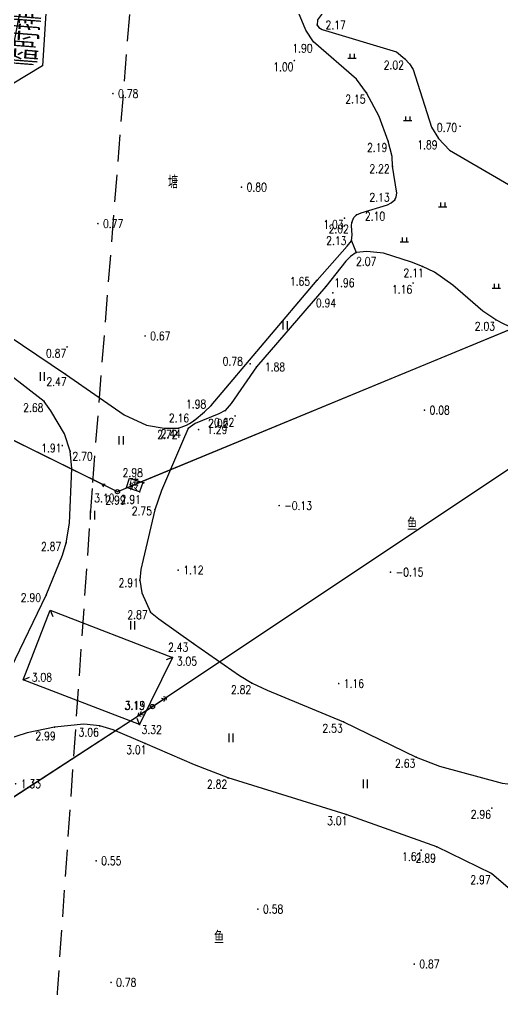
# Model space of a CAD drawing. Extents: x 500036 to 1001740, y 2543128 to 5086681.
# Drawn here: x 500823.5 to 500880.6, y 2543956.4 to 2544071.1 of the extents above; entities that cross this region are included whole.
import ezdxf
from ezdxf.enums import TextEntityAlignment as Align

# ---------------------------------------------------------------- set-up
doc = ezdxf.new("R2010")
doc.units = 0
doc.header["$LTSCALE"] = 0.5
doc.linetypes.add('HIDDEN', pattern=[9.525, 6.35, -3.175])
doc.layers.get('0').update_dxf_attribs({"linetype": 'CONTINUOUS', "lineweight": 5})
for name, color, linetype in [('GCD', 8, 'CONTINUOUS'), ('L-河涌边线', 160, 'CONTINUOUS'), ('地形图', 8, 'CONTINUOUS'), ('桥梁', 6, 'CONTINUOUS')]:
    doc.layers.add(name, color=color, linetype=linetype)
doc.styles.add('HZ', font='romans.shx', dxfattribs={"width": 0.8, "bigfont": 'hztxt.shx'})
doc.styles.get("Standard").update_dxf_attribs({"font": 'simplex1.shx', "width": 0.7, "bigfont": 'hztxt.shx'})
doc.linetypes.add('10421', pattern='A,2,[150,AAA.SHX,S=1,R=0,X=0,Y=1],1e-11', length=2)
doc.linetypes.add('1161', pattern='A,0,[149,AAA.SHX,S=0.15,R=0,X=0,Y=0],-1.6', length=1.6)

# ---------------------------------------------------------------- blocks, each defined once
blk = doc.blocks.new('GC200')
at = {"linetype": 'Continuous', "const_width": 0.2, "flags": 128}
blk.add_lwpolyline([(-0.1, 0, 1), (0.1, 0, 1)], format="xyb", close=True, dxfattribs=at)
blk = doc.blocks.new('gc013b')
at = {"linetype": 'Continuous'}
blk.add_line((0.5, 0), (4, 0), dxfattribs=at)
at = {"linetype": 'Continuous', "flags": 128}
blk.add_lwpolyline([(3.39, 0.35), (4, 0), (3.39, -0.35)], dxfattribs=at)
blk = doc.blocks.new('gc170')
at = {"linetype": 'Continuous'}
blk.add_circle((0, 0), 0.5, dxfattribs=at)
blk = doc.blocks.new('gc119')
for p, q in [((-1, 0), (1, 0)), ((-0.5, 1), (-0.5, 0)), ((0.5, 1), (0.5, 0))]:
    blk.add_line(p, q)
blk = doc.blocks.new('gc121')
for p, q in [((-0.5, -1), (-0.5, 1)), ((0.5, -1), (0.5, 1))]:
    blk.add_line(p, q)
blk = doc.blocks.new('gc013a')
at = {"linetype": 'Continuous'}
blk.add_line((0.5, 0), (4, 0), dxfattribs=at)
at = {"linetype": 'Continuous', "flags": 128}
for points in [[(2.88, 0.5), (3.38, 0), (2.88, -0.5)], [(3.5, 0.5), (4, 0), (3.5, -0.5)]]:
    blk.add_lwpolyline(points, dxfattribs=at)

msp = doc.modelspace()

# ---------------------------------------------------------------- linework, layer by layer
at = {"layer": 'L-河涌边线', "linetype": 'HIDDEN'}
msp.add_lwpolyline([(500849.141, 2543789.695), (500824.636, 2543907.953), (500832.14, 2544016.338), (500837.135, 2544079.62), (500821.772, 2544097.598), (500808.522, 2544098.63)], dxfattribs=at)
at = {"layer": '地形图', "linetype": 'Continuous'}
for p, q in [((500896.073, 2544040.473), (500836.898, 2544016.028)), ((500833.256, 2544016.148), (500795.897, 2544034.547)), ((500840.864, 2543990.947), (500901.721, 2544031.535)), ((500827.09, 2544001.246), (500827.414, 2544000.514)), ((500841.574, 2543995.657), (500840.829, 2543995.366)), ((500823.913, 2543993.011), (500824.644, 2543993.335)), ((500777.883, 2543950.025), (500837.523, 2543988.748)), ((500837.667, 2543987.704), (500837.376, 2543988.449))]:
    msp.add_line(p, q, dxfattribs=at)
at = {"layer": '地形图', "linetype": '10421', "elevation": 1.887, "flags": 128}
msp.add_lwpolyline([(500873.037, 2544057.045), (500874.352, 2544055.676), (500885.963, 2544048.943), (500888.668, 2544047.689), (500890.453, 2544047.237), (500893.84, 2544046.947), (500896.683, 2544047.122), (500897.823, 2544047.456), (500898.851, 2544048.013), (500901.705, 2544049.91), (500902.811, 2544051.167), (500903.995, 2544053.091), (500909.086, 2544064.712), (500911.266, 2544069.304), (500916.991, 2544080.014), (500918.608, 2544083.026), (500920.356, 2544087.691), (500920.695, 2544089.789), (500920.356, 2544091.749), (500919.614, 2544093.467), (500918.934, 2544094.482), (500916.678, 2544096.675), (500912.912, 2544099.07), (500910.983, 2544100.046), (500909.576, 2544100.535), (500908.624, 2544100.739), (500908.016, 2544100.692), (500901.929, 2544097.239), (500900.252, 2544096.401), (500898.071, 2544095.67), (500896.792, 2544095.305), (500895.76, 2544095.09), (500894.586, 2544094.934), (500890.324, 2544095.06), (500888.956, 2544095.001), (500887.773, 2544094.593), (500882.438, 2544092.335), (500879.896, 2544091.082), (500878.279, 2544089.925), (500876.766, 2544088.939), (500874.778, 2544087.098), (500859.185, 2544071.701), (500858.724, 2544071.078), (500858.676, 2544070.476), (500858.893, 2544070.182), (500859.262, 2544069.926), (500868.061, 2544067.3), (500869.063, 2544066.481), (500869.601, 2544065.881), (500870.052, 2544065.223), (500872.204, 2544058.376)], close=True, dxfattribs=at)
at = {"layer": '地形图', "linetype": '10421', "flags": 128}
for points in [[(500842.266, 2544022.772), (500843.235, 2544023.129), (500843.593, 2544023.315), (500844.138, 2544023.676), (500845.362, 2544024.697), (500846.163, 2544025.47), (500858.704, 2544040.297), (500862.257, 2544044.31), (500862.752, 2544044.953), (500862.848, 2544045.637), (500862.771, 2544046.719), (500862.789, 2544047.103), (500863.035, 2544047.702), (500863.336, 2544048.004), (500863.881, 2544048.261), (500867.012, 2544049.21), (500867.451, 2544049.436), (500867.875, 2544049.784), (500868.028, 2544050.145), (500868.119, 2544050.563), (500867.62, 2544053.764), (500867.545, 2544054.936), (500867.091, 2544056.729), (500866.024, 2544059.665), (500864.517, 2544062.455), (500863.358, 2544064.058), (500858.252, 2544068.473), (500857.334, 2544069.848), (500855.696, 2544073.873), (500854.56, 2544075.214), (500851.317, 2544077.925), (500840.634, 2544085.059), (500838.956, 2544085.786), (500836, 2544086.444), (500835.204, 2544086.443), (500834.621, 2544086.288), (500832.948, 2544084.837), (500830.674, 2544082.32), (500825.573, 2544076.272), (500824.004, 2544073.902), (500823.603, 2544072.711), (500822.789, 2544068.359), (500821.623, 2544065.038), (500817.549, 2544054.067), (500813.358, 2544043.143), (500813.123, 2544042.221), (500813.017, 2544041.021), (500813.176, 2544039.485), (500813.748, 2544038.379), (500814.939, 2544037.259), (500816.194, 2544036.468), (500820.346, 2544034.707), (500822.105, 2544033.756), (500828.899, 2544029.171), (500835.868, 2544024.363), (500838.477, 2544023.126), (500840.583, 2544022.783)], [(500897.849, 2544008.384), (500898.325, 2544010.095), (500898.729, 2544011.748), (500898.886, 2544013.748), (500898.778, 2544015.999), (500897.95, 2544021.114), (500897.562, 2544022.13), (500896.852, 2544022.998), (500889.274, 2544030.766), (500887.792, 2544032.071), (500886.829, 2544032.582), (500884.088, 2544033.624), (500880.824, 2544035.065), (500879.841, 2544035.582), (500878.295, 2544036.618), (500874.733, 2544039.691), (500872.592, 2544041.247), (500871.153, 2544041.893), (500869.832, 2544042.407), (500866.539, 2544043.48), (500864.564, 2544043.686), (500863.294, 2544043.553), (500862.618, 2544043.076), (500862.074, 2544042.534), (500859.707, 2544039.528), (500851.496, 2544030.024), (500848.518, 2544025.7), (500847.79, 2544024.849), (500847.047, 2544024.478), (500844.265, 2544023.32), (500843.418, 2544022.721), (500842.981, 2544021.77), (500840.273, 2544015.393), (500839.493, 2544013.123), (500838.117, 2544007.241), (500837.829, 2544006.041), (500837.69, 2544004.784), (500837.934, 2544003.294), (500838.977, 2544000.997), (500839.962, 2544000.227), (500844.039, 2543997.314), (500849.508, 2543993.522), (500850.988, 2543992.6), (500852.753, 2543991.783), (500861.81, 2543988.028), (500870.402, 2543983.863), (500873.146, 2543982.788), (500880.564, 2543980.773), (500883.262, 2543980.459), (500884.728, 2543980.741), (500886.041, 2543981.274), (500887.652, 2543982.326), (500889.605, 2543983.476), (500891.54, 2543984.842), (500892.551, 2543986.051), (500893.179, 2543987.8), (500893.762, 2543990.374), (500895.169, 2543996.893)], [(500818.251, 2544032.202), (500813.719, 2544035.808), (500811.47, 2544036.998), (500809.563, 2544037.455), (500807.861, 2544037.376), (500799.045, 2544036.391), (500796.677, 2544035.816), (500795.492, 2544035.34), (500794.299, 2544034.375), (500792.844, 2544032.725), (500791.365, 2544030.668), (500789.51, 2544027.391), (500788.649, 2544025.644), (500787.96, 2544023.811), (500786.146, 2544017.667), (500784.094, 2544009.585), (500783.629, 2544007.584), (500783.403, 2544006.282), (500782.621, 2543998.429), (500781.541, 2543989.466), (500781.545, 2543988.069), (500781.843, 2543986.501), (500782.334, 2543984.764), (500783.192, 2543982.941), (500784.129, 2543981.857), (500785.407, 2543980.682), (500787.433, 2543979.222), (500789.271, 2543978.488), (500793.128, 2543977.306), (500797.974, 2543976.03), (500799.46, 2543975.754), (500801.62, 2543975.515), (500806.025, 2543975.242), (500807.061, 2543975.317), (500809.189, 2543975.553), (500811.373, 2543975.975), (500813.252, 2543976.66), (500814.267, 2543977.722), (500818.493, 2543984.399), (500819.954, 2543987.245), (500820.479, 2543988.498), (500821.326, 2543991.292), (500821.727, 2543992.404), (500822.487, 2543994.422), (500826.616, 2544003.029), (500828.541, 2544007.753), (500829.002, 2544009.223), (500829.382, 2544011.55), (500829.672, 2544018.013), (500829.478, 2544020.053), (500828.785, 2544022.119), (500827.183, 2544024.839), (500826.398, 2544025.941)], [(500832.955, 2543987.553), (500831.087, 2543987.757), (500827.595, 2543987.403), (500824.376, 2543986.729), (500821.814, 2543985.911), (500820.351, 2543984.878), (500814.966, 2543975.729), (500814.135, 2543973.711), (500813.57, 2543971.553), (500812.894, 2543966.059), (500812.412, 2543961.975), (500812.157, 2543959.793), (500812.064, 2543958.685), (500812.085, 2543957.264), (500812.573, 2543956.19), (500816.099, 2543952.396), (500816.952, 2543950.901), (500817.58, 2543950.273), (500818.547, 2543949.7), (500821.73, 2543948.614), (500838.214, 2543942.813), (500840.474, 2543942.156), (500850.818, 2543939.259), (500853, 2543938.489), (500857.128, 2543936.626), (500859.104, 2543935.557), (500861.945, 2543934.653), (500865.21, 2543934.142), (500866.862, 2543934.261), (500871.817, 2543935.357), (500874.229, 2543936.068), (500876.194, 2543936.889), (500878.35, 2543938.326), (500880.771, 2543940.281), (500881.852, 2543941.434), (500883.417, 2543943.472), (500884.268, 2543944.675), (500884.627, 2543946.068), (500885.249, 2543951.366), (500886.097, 2543958.292), (500885.937, 2543960.238), (500885.086, 2543962.652), (500883.571, 2543965.516), (500881.845, 2543967.922), (500879.313, 2543970.094), (500872.843, 2543973.26), (500862.116, 2543977.079), (500848.144, 2543981.405), (500844.156, 2543982.949), (500838.339, 2543985.476), (500834.564, 2543987.085)]]:
    msp.add_lwpolyline(points, close=True, dxfattribs=at)
at = {"layer": '地形图', "linetype": 'Continuous', "flags": 128}
for points in [[(500897.921, 2544041.237), (500835.05, 2544015.264), (500794.103, 2544035.431), (500777.153, 2544043.762), (500736.488, 2544062.496), (500706.607, 2544069.155)], [(500776.415, 2543949.072), (500839.2, 2543989.837), (500903.385, 2544032.645)]]:
    msp.add_lwpolyline(points, dxfattribs=at)
at = {"layer": '地形图', "linetype": '1161', "flags": 128}
msp.add_lwpolyline([(500862.752, 2544044.953), (500863.294, 2544043.553)], dxfattribs=at)
at = {"layer": '地形图', "linetype": 'Continuous', "flags": 128}
for points, elevation in [([(500838.056, 2544016.358), (500837.682, 2544015.244), (500836.125, 2544015.767), (500836.499, 2544016.881)], 2.976), ([(500841.574, 2543995.657), (500837.667, 2543987.704), (500823.913, 2543993.011), (500827.09, 2544001.246)], 3.045)]:
    msp.add_lwpolyline(points, close=True, dxfattribs=dict(at, elevation=elevation))
at = {"layer": '桥梁', "color": 7}
for p, q in [((500826.842, 2544076.337), (500826.171, 2544065.628)), ((500826.171, 2544065.628), (500808.796, 2544055.279))]:
    msp.add_line(p, q, dxfattribs=at)

# ---------------------------------------------------------------- block references
at = {"layer": '地形图', "linetype": 'Continuous'}
ref = msp.add_blockref('GC200', (500858.676, 2544070.476, 2.17), dxfattribs=dict(at, xscale=0.5, yscale=0.5, zscale=0.5))
ref.add_attrib('height', '2.17', dxfattribs={"layer": 'GCD', "linetype": 'Continuous', "height": 1, "style": 'HZ', "width": 0.8}).set_placement((500859.676, 2544070.476, 2.17), align=Align.MIDDLE_LEFT)
ref = msp.add_blockref('GC200', (500858.252, 2544068.473, 1.9), dxfattribs=dict(at, xscale=0.5, yscale=0.5, zscale=0.5))
ref.add_attrib('height', '1.90', dxfattribs={"layer": 'GCD', "linetype": 'Continuous', "height": 1, "style": 'HZ', "width": 0.8}).set_placement((500855.752, 2544067.723, 1.9), align=Align.MIDDLE_LEFT)
at = {"layer": '地形图', "linetype": 'Continuous', "xscale": 0.5, "yscale": 0.5}
for name, p in [('gc119', (500862.809, 2544066.55)), ('gc119', (500869.391, 2544059.162)), ('gc119', (500873.549, 2544048.967)), ('gc119', (500869, 2544044.823)), ('gc119', (500879.899, 2544039.338)), ('gc121', (500854.93, 2544034.948)), ('gc121', (500826.192, 2544028.884)), ('gc121', (500835.511, 2544021.337)), ('gc170', (500835.05, 2544015.264)), ('gc121', (500832.13, 2544012.492)), ('gc121', (500836.876, 2543999.453)), ('gc170', (500839.2, 2543989.837)), ('gc121', (500848.511, 2543986.148)), ('gc121', (500864.407, 2543980.695))]:
    msp.add_blockref(name, p, dxfattribs=at)
at = {"layer": '地形图', "linetype": 'Continuous'}
ref = msp.add_blockref('GC200', (500855.987, 2544066.27, 0.996), dxfattribs=dict(at, xscale=0.5, yscale=0.5, zscale=0.5))
ref.add_attrib('height', '1.00', dxfattribs={"layer": 'GCD', "linetype": 'Continuous', "height": 1, "style": 'HZ', "width": 0.8}).set_placement((500853.487, 2544065.52, 1), align=Align.MIDDLE_LEFT)
ref = msp.add_blockref('GC200', (500869.063, 2544066.481, 2.024), dxfattribs=dict(at, xscale=0.5, yscale=0.5, zscale=0.5))
ref.add_attrib('height', '2.02', dxfattribs={"layer": 'GCD', "linetype": 'Continuous', "height": 1, "style": 'HZ', "width": 0.8}).set_placement((500866.563, 2544065.731, 2.02), align=Align.MIDDLE_LEFT)
ref = msp.add_blockref('GC200', (500834.526, 2544062.358, 0.78), dxfattribs=dict(at, xscale=0.5, yscale=0.5, zscale=0.5))
ref.add_attrib('height', '0.78', dxfattribs={"layer": 'GCD', "linetype": 'Continuous', "height": 1, "style": 'HZ', "width": 0.8}).set_placement((500835.126, 2544062.358, 0.78), align=Align.MIDDLE_LEFT)
ref = msp.add_blockref('GC200', (500864.517, 2544062.455, 2.146), dxfattribs=dict(at, xscale=0.5, yscale=0.5, zscale=0.5))
ref.add_attrib('height', '2.15', dxfattribs={"layer": 'GCD', "linetype": 'Continuous', "height": 1, "style": 'HZ', "width": 0.8}).set_placement((500862.017, 2544061.705, 2.15), align=Align.MIDDLE_LEFT)
ref = msp.add_blockref('GC200', (500875.596, 2544058.496, 0.704), dxfattribs=dict(at, xscale=0.5, yscale=0.5, zscale=0.5))
ref.add_attrib('height', '0.70', dxfattribs={"layer": 'GCD', "linetype": 'Continuous', "height": 1, "style": 'HZ', "width": 0.8}).set_placement((500872.846, 2544058.346, 0.7), align=Align.MIDDLE_LEFT)
ref = msp.add_blockref('GC200', (500867.091, 2544056.729, 2.186), dxfattribs=dict(at, xscale=0.5, yscale=0.5, zscale=0.5))
ref.add_attrib('height', '2.19', dxfattribs={"layer": 'GCD', "linetype": 'Continuous', "height": 1, "style": 'HZ', "width": 0.8}).set_placement((500864.591, 2544055.979, 2.19), align=Align.MIDDLE_LEFT)
ref = msp.add_blockref('GC200', (500873.037, 2544057.045, 1.887), dxfattribs=dict(at, xscale=0.5, yscale=0.5, zscale=0.5))
ref.add_attrib('height', '1.89', dxfattribs={"layer": 'GCD', "linetype": 'Continuous', "height": 1, "style": 'HZ', "width": 0.8}).set_placement((500870.537, 2544056.295, 1.89), align=Align.MIDDLE_LEFT)
ref = msp.add_blockref('GC200', (500867.62, 2544053.764, 2.221), dxfattribs=dict(at, xscale=0.5, yscale=0.5, zscale=0.5))
ref.add_attrib('height', '2.22', dxfattribs={"layer": 'GCD', "linetype": 'Continuous', "height": 1, "style": 'HZ', "width": 0.8}).set_placement((500864.87, 2544053.464, 2.22), align=Align.MIDDLE_LEFT)
ref = msp.add_blockref('GC200', (500849.738, 2544051.288, 0.8), dxfattribs=dict(at, xscale=0.5, yscale=0.5, zscale=0.5))
ref.add_attrib('height', '0.80', dxfattribs={"layer": 'GCD', "linetype": 'Continuous', "height": 1, "style": 'HZ', "width": 0.8}).set_placement((500850.338, 2544051.288, 0.8), align=Align.MIDDLE_LEFT)
ref = msp.add_blockref('GC200', (500867.875, 2544049.784, 2.13), dxfattribs=dict(at, xscale=0.5, yscale=0.5, zscale=0.5))
ref.add_attrib('height', '2.13', dxfattribs={"layer": 'GCD', "linetype": 'Continuous', "height": 1, "style": 'HZ', "width": 0.8}).set_placement((500864.875, 2544050.084, 2.13), align=Align.MIDDLE_LEFT)
ref = msp.add_blockref('GC200', (500832.749, 2544046.975, 0.77), dxfattribs=dict(at, xscale=0.5, yscale=0.5, zscale=0.5))
ref.add_attrib('height', '0.77', dxfattribs={"layer": 'GCD', "linetype": 'Continuous', "height": 1, "style": 'HZ', "width": 0.8}).set_placement((500833.349, 2544046.975, 0.77), align=Align.MIDDLE_LEFT)
ref = msp.add_blockref('GC200', (500861.917, 2544047.626, 1.032), dxfattribs=dict(at, xscale=0.5, yscale=0.5, zscale=0.5))
ref.add_attrib('height', '1.03', dxfattribs={"layer": 'GCD', "linetype": 'Continuous', "height": 1, "style": 'HZ', "width": 0.8}).set_placement((500859.417, 2544046.876, 1.03), align=Align.MIDDLE_LEFT)
ref = msp.add_blockref('GC200', (500863.336, 2544048.004, 2.104), dxfattribs=dict(at, xscale=0.5, yscale=0.5, zscale=0.5))
ref.add_attrib('height', '2.10', dxfattribs={"layer": 'GCD', "linetype": 'Continuous', "height": 1, "style": 'HZ', "width": 0.8}).set_placement((500864.336, 2544047.854, 2.1), align=Align.MIDDLE_LEFT)
ref = msp.add_blockref('GC200', (500862.789, 2544047.103, 2.024), dxfattribs=dict(at, xscale=0.5, yscale=0.5, zscale=0.5))
ref.add_attrib('height', '2.02', dxfattribs={"layer": 'GCD', "linetype": 'Continuous', "height": 1, "style": 'HZ', "width": 0.8}).set_placement((500860.039, 2544046.353, 2.02), align=Align.MIDDLE_LEFT)
ref = msp.add_blockref('GC200', (500862.752, 2544044.953, 2.129), dxfattribs=dict(at, xscale=0.5, yscale=0.5, zscale=0.5))
ref.add_attrib('height', '2.13', dxfattribs={"layer": 'GCD', "linetype": 'Continuous', "height": 1, "style": 'HZ', "width": 0.8}).set_placement((500859.752, 2544044.953, 2.13), align=Align.MIDDLE_LEFT)
ref = msp.add_blockref('GC200', (500863.294, 2544043.553, 2.068), dxfattribs=dict(at, xscale=0.5, yscale=0.5, zscale=0.5))
ref.add_attrib('height', '2.07', dxfattribs={"layer": 'GCD', "linetype": 'Continuous', "height": 1, "style": 'HZ', "width": 0.8}).set_placement((500863.294, 2544042.503, 2.07), align=Align.MIDDLE_LEFT)
ref = msp.add_blockref('GC200', (500871.153, 2544041.893, 2.114), dxfattribs=dict(at, xscale=0.5, yscale=0.5, zscale=0.5))
ref.add_attrib('height', '2.11', dxfattribs={"layer": 'GCD', "linetype": 'Continuous', "height": 1, "style": 'HZ', "width": 0.8}).set_placement((500868.903, 2544041.143, 2.11), align=Align.MIDDLE_LEFT)
ref = msp.add_blockref('GC200', (500858.704, 2544040.297, 1.651), dxfattribs=dict(at, xscale=0.5, yscale=0.5, zscale=0.5))
ref.add_attrib('height', '1.65', dxfattribs={"layer": 'GCD', "linetype": 'Continuous', "height": 1, "style": 'HZ', "width": 0.8}).set_placement((500855.454, 2544040.147, 1.65), align=Align.MIDDLE_LEFT)
ref = msp.add_blockref('GC200', (500859.707, 2544039.528, 1.958), dxfattribs=dict(at, xscale=0.5, yscale=0.5, zscale=0.5))
ref.add_attrib('height', '1.96', dxfattribs={"layer": 'GCD', "linetype": 'Continuous', "height": 1, "style": 'HZ', "width": 0.8}).set_placement((500860.707, 2544039.978, 1.96), align=Align.MIDDLE_LEFT)
ref = msp.add_blockref('GC200', (500870.04, 2544039.95, 1.164), dxfattribs=dict(at, xscale=0.5, yscale=0.5, zscale=0.5))
ref.add_attrib('height', '1.16', dxfattribs={"layer": 'GCD', "linetype": 'Continuous', "height": 1, "style": 'HZ', "width": 0.8}).set_placement((500867.54, 2544039.2, 1.16), align=Align.MIDDLE_LEFT)
ref = msp.add_blockref('GC200', (500860.532, 2544038.79, 0.941), dxfattribs=dict(at, xscale=0.5, yscale=0.5, zscale=0.5))
ref.add_attrib('height', '0.94', dxfattribs={"layer": 'GCD', "linetype": 'Continuous', "height": 1, "style": 'HZ', "width": 0.8}).set_placement((500858.532, 2544037.59, 0.94), align=Align.MIDDLE_LEFT)
ref = msp.add_blockref('GC200', (500879.841, 2544035.582, 2.031), dxfattribs=dict(at, xscale=0.5, yscale=0.5, zscale=0.5))
ref.add_attrib('height', '2.03', dxfattribs={"layer": 'GCD', "linetype": 'Continuous', "height": 1, "style": 'HZ', "width": 0.8}).set_placement((500877.341, 2544034.832, 2.03), align=Align.MIDDLE_LEFT)
ref = msp.add_blockref('GC200', (500838.327, 2544033.686, 0.67), dxfattribs=dict(at, xscale=0.5, yscale=0.5, zscale=0.5))
ref.add_attrib('height', '0.67', dxfattribs={"layer": 'GCD', "linetype": 'Continuous', "height": 1, "style": 'HZ', "width": 0.8}).set_placement((500838.927, 2544033.686, 0.67), align=Align.MIDDLE_LEFT)
ref = msp.add_blockref('GC200', (500829.098, 2544032.388, 0.868), dxfattribs=dict(at, xscale=0.5, yscale=0.5, zscale=0.5))
ref.add_attrib('height', '0.87', dxfattribs={"layer": 'GCD', "linetype": 'Continuous', "height": 1, "style": 'HZ', "width": 0.8}).set_placement((500826.598, 2544031.638, 0.87), align=Align.MIDDLE_LEFT)
ref = msp.add_blockref('GC200', (500850.755, 2544030.392, 0.776), dxfattribs=dict(at, xscale=0.5, yscale=0.5, zscale=0.5))
ref.add_attrib('height', '0.78', dxfattribs={"layer": 'GCD', "linetype": 'Continuous', "height": 1, "style": 'HZ', "width": 0.8}).set_placement((500847.505, 2544030.692, 0.78), align=Align.MIDDLE_LEFT)
ref = msp.add_blockref('GC200', (500851.496, 2544030.024, 1.877), dxfattribs=dict(at, xscale=0.5, yscale=0.5, zscale=0.5))
ref.add_attrib('height', '1.88', dxfattribs={"layer": 'GCD', "linetype": 'Continuous', "height": 1, "style": 'HZ', "width": 0.8}).set_placement((500852.496, 2544030.024, 1.88), align=Align.MIDDLE_LEFT)
ref = msp.add_blockref('GC200', (500828.899, 2544029.171, 2.471), dxfattribs=dict(at, xscale=0.5, yscale=0.5, zscale=0.5))
ref.add_attrib('height', '2.47', dxfattribs={"layer": 'GCD', "linetype": 'Continuous', "height": 1, "style": 'HZ', "width": 0.8}).set_placement((500826.649, 2544028.271, 2.47), align=Align.MIDDLE_LEFT)
ref = msp.add_blockref('GC200', (500826.398, 2544025.941, 2.683), dxfattribs=dict(at, xscale=0.5, yscale=0.5, zscale=0.5))
ref.add_attrib('height', '2.68', dxfattribs={"layer": 'GCD', "linetype": 'Continuous', "height": 1, "style": 'HZ', "width": 0.8}).set_placement((500823.898, 2544025.191, 2.68), align=Align.MIDDLE_LEFT)
ref = msp.add_blockref('GC200', (500846.163, 2544025.47, 1.984), dxfattribs=dict(at, xscale=0.5, yscale=0.5, zscale=0.5))
ref.add_attrib('height', '1.98', dxfattribs={"layer": 'GCD', "linetype": 'Continuous', "height": 1, "style": 'HZ', "width": 0.8}).set_placement((500843.163, 2544025.62, 1.98), align=Align.MIDDLE_LEFT)
ref = msp.add_blockref('GC200', (500844.138, 2544023.676, 2.158), dxfattribs=dict(at, xscale=0.5, yscale=0.5, zscale=0.5))
ref.add_attrib('height', '2.16', dxfattribs={"layer": 'GCD', "linetype": 'Continuous', "height": 1, "style": 'HZ', "width": 0.8}).set_placement((500841.138, 2544023.976, 2.16), align=Align.MIDDLE_LEFT)
ref = msp.add_blockref('GC200', (500847.79, 2544024.849, 2.015), dxfattribs=dict(at, xscale=0.5, yscale=0.5, zscale=0.5))
ref.add_attrib('height', '2.02', dxfattribs={"layer": 'GCD', "linetype": 'Continuous', "height": 1, "style": 'HZ', "width": 0.8}).set_placement((500845.79, 2544023.349, 2.02), align=Align.MIDDLE_LEFT)
ref = msp.add_blockref('GC200', (500848.979, 2544024.224, 0.623), dxfattribs=dict(at, xscale=0.5, yscale=0.5, zscale=0.5))
ref.add_attrib('height', '0.62', dxfattribs={"layer": 'GCD', "linetype": 'Continuous', "height": 1, "style": 'HZ', "width": 0.8}).set_placement((500846.479, 2544023.474, 0.62), align=Align.MIDDLE_LEFT)
ref = msp.add_blockref('GC200', (500871.383, 2544024.907, 0.08), dxfattribs=dict(at, xscale=0.5, yscale=0.5, zscale=0.5))
ref.add_attrib('height', '0.08', dxfattribs={"layer": 'GCD', "linetype": 'Continuous', "height": 1, "style": 'HZ', "width": 0.8}).set_placement((500871.983, 2544024.907, 0.08), align=Align.MIDDLE_LEFT)
ref = msp.add_blockref('GC200', (500842.266, 2544022.772, 2.723), dxfattribs=dict(at, xscale=0.5, yscale=0.5, zscale=0.5))
ref.add_attrib('height', '2.72', dxfattribs={"layer": 'GCD', "linetype": 'Continuous', "height": 1, "style": 'HZ', "width": 0.8}).set_placement((500839.766, 2544022.022, 2.72), align=Align.MIDDLE_LEFT)
ref = msp.add_blockref('GC200', (500843.418, 2544022.721, 2.441), dxfattribs=dict(at, xscale=0.5, yscale=0.5, zscale=0.5))
ref.add_attrib('height', '2.44', dxfattribs={"layer": 'GCD', "linetype": 'Continuous', "height": 1, "style": 'HZ', "width": 0.8}).set_placement((500840.168, 2544022.121, 2.44), align=Align.MIDDLE_LEFT)
ref = msp.add_blockref('GC200', (500844.664, 2544022.603, 1.287), dxfattribs=dict(at, xscale=0.5, yscale=0.5, zscale=0.5))
ref.add_attrib('height', '1.29', dxfattribs={"layer": 'GCD', "linetype": 'Continuous', "height": 1, "style": 'HZ', "width": 0.8}).set_placement((500845.664, 2544022.603, 1.29), align=Align.MIDDLE_LEFT)
ref = msp.add_blockref('GC200', (500828.528, 2544020.723, 1.912), dxfattribs=dict(at, xscale=0.5, yscale=0.5, zscale=0.5))
ref.add_attrib('height', '1.91', dxfattribs={"layer": 'GCD', "linetype": 'Continuous', "height": 1, "style": 'HZ', "width": 0.8}).set_placement((500826.028, 2544020.423, 1.91), align=Align.MIDDLE_LEFT)
ref = msp.add_blockref('GC200', (500829.478, 2544020.053, 2.701), dxfattribs=dict(at, xscale=0.5, yscale=0.5, zscale=0.5))
ref.add_attrib('height', '2.70', dxfattribs={"layer": 'GCD', "linetype": 'Continuous', "height": 1, "style": 'HZ', "width": 0.8}).set_placement((500829.728, 2544019.453, 2.7), align=Align.MIDDLE_LEFT)
ref = msp.add_blockref('GC200', (500838.169, 2544016.32, 2.976), dxfattribs=dict(at, xscale=0.5, yscale=0.5, zscale=0.5))
ref.add_attrib('height', '2.98', dxfattribs={"layer": 'GCD', "linetype": 'Continuous', "height": 1, "style": 'HZ', "width": 0.8}).set_placement((500835.669, 2544017.52, 2.98), align=Align.MIDDLE_LEFT)
at = {"layer": '地形图', "linetype": 'Continuous', "yscale": 0.5}
for name, p, xscale, rotation in [('gc013b', (500835.05, 2544015.264), 0.499999999943727, 153.7789643739805), ('gc013b', (500835.05, 2544015.264), 0.5000000000724033, 22.44629041921134), ('gc013a', (500839.2, 2543989.837), 0.4999999999876475, 33.70119007542984), ('gc013a', (500839.2, 2543989.837), 0.4999999999092162, 212.9949539549745)]:
    msp.add_blockref(name, p, dxfattribs=dict(at, xscale=xscale, rotation=rotation))
at = {"layer": '地形图', "linetype": 'Continuous'}
ref = msp.add_blockref('GC200', (500835.05, 2544015.264, 3.104), dxfattribs=dict(at, xscale=0.5, yscale=0.5, zscale=0.5))
ref.add_attrib('height', '3.10', dxfattribs={"layer": 'GCD', "linetype": 'Continuous', "height": 1, "style": 'HZ', "width": 0.8}).set_placement((500832.3, 2544014.514, 3.1), align=Align.MIDDLE_LEFT)
ref = msp.add_blockref('GC200', (500836.125, 2544015.767, 2.986), dxfattribs=dict(at, xscale=0.5, yscale=0.5, zscale=0.5))
ref.add_attrib('height', '2.99', dxfattribs={"layer": 'GCD', "linetype": 'Continuous', "height": 1, "style": 'HZ', "width": 0.8}).set_placement((500833.625, 2544014.267, 2.99), align=Align.MIDDLE_LEFT)
ref = msp.add_blockref('GC200', (500837.682, 2544015.244, 2.906), dxfattribs=dict(at, xscale=0.5, yscale=0.5, zscale=0.5))
ref.add_attrib('height', '2.91', dxfattribs={"layer": 'GCD', "linetype": 'Continuous', "height": 1, "style": 'HZ', "width": 0.8}).set_placement((500835.432, 2544014.344, 2.91), align=Align.MIDDLE_LEFT)
ref = msp.add_blockref('GC200', (500854.19, 2544013.614, -0.13), dxfattribs=dict(at, xscale=0.5, yscale=0.5, zscale=0.5))
ref.add_attrib('height', '-0.13', dxfattribs={"layer": 'GCD', "linetype": 'Continuous', "height": 1, "style": 'HZ', "width": 0.8}).set_placement((500854.79, 2544013.614, -0.13), align=Align.MIDDLE_LEFT)
ref = msp.add_blockref('GC200', (500839.493, 2544013.123, 2.749), dxfattribs=dict(at, xscale=0.5, yscale=0.5, zscale=0.5))
ref.add_attrib('height', '2.75', dxfattribs={"layer": 'GCD', "linetype": 'Continuous', "height": 1, "style": 'HZ', "width": 0.8}).set_placement((500836.743, 2544012.973, 2.75), align=Align.MIDDLE_LEFT)
ref = msp.add_blockref('GC200', (500829.002, 2544009.223, 2.87), dxfattribs=dict(at, xscale=0.5, yscale=0.5, zscale=0.5))
ref.add_attrib('height', '2.87', dxfattribs={"layer": 'GCD', "linetype": 'Continuous', "height": 1, "style": 'HZ', "width": 0.8}).set_placement((500826.002, 2544008.773, 2.87), align=Align.MIDDLE_LEFT)
ref = msp.add_blockref('GC200', (500842.244, 2544005.987, 1.12), dxfattribs=dict(at, xscale=0.5, yscale=0.5, zscale=0.5))
ref.add_attrib('height', '1.12', dxfattribs={"layer": 'GCD', "linetype": 'Continuous', "height": 1, "style": 'HZ', "width": 0.8}).set_placement((500842.844, 2544005.987, 1.12), align=Align.MIDDLE_LEFT)
ref = msp.add_blockref('GC200', (500867.375, 2544005.741, -0.15), dxfattribs=dict(at, xscale=0.5, yscale=0.5, zscale=0.5))
ref.add_attrib('height', '-0.15', dxfattribs={"layer": 'GCD', "linetype": 'Continuous', "height": 1, "style": 'HZ', "width": 0.8}).set_placement((500867.975, 2544005.741, -0.15), align=Align.MIDDLE_LEFT)
ref = msp.add_blockref('GC200', (500837.69, 2544004.784, 2.911), dxfattribs=dict(at, xscale=0.5, yscale=0.5, zscale=0.5))
ref.add_attrib('height', '2.91', dxfattribs={"layer": 'GCD', "linetype": 'Continuous', "height": 1, "style": 'HZ', "width": 0.8}).set_placement((500835.19, 2544004.484, 2.91), align=Align.MIDDLE_LEFT)
ref = msp.add_blockref('GC200', (500826.616, 2544003.029, 2.899), dxfattribs=dict(at, xscale=0.5, yscale=0.5, zscale=0.5))
ref.add_attrib('height', '2.90', dxfattribs={"layer": 'GCD', "linetype": 'Continuous', "height": 1, "style": 'HZ', "width": 0.8}).set_placement((500823.616, 2544002.729, 2.9), align=Align.MIDDLE_LEFT)
ref = msp.add_blockref('GC200', (500838.977, 2544000.997, 2.868), dxfattribs=dict(at, xscale=0.5, yscale=0.5, zscale=0.5))
ref.add_attrib('height', '2.87', dxfattribs={"layer": 'GCD', "linetype": 'Continuous', "height": 1, "style": 'HZ', "width": 0.8}).set_placement((500836.227, 2544000.697, 2.87), align=Align.MIDDLE_LEFT)
ref = msp.add_blockref('GC200', (500844.039, 2543997.314, 2.434), dxfattribs=dict(at, xscale=0.5, yscale=0.5, zscale=0.5))
ref.add_attrib('height', '2.43', dxfattribs={"layer": 'GCD', "linetype": 'Continuous', "height": 1, "style": 'HZ', "width": 0.8}).set_placement((500841.039, 2543996.864, 2.43), align=Align.MIDDLE_LEFT)
ref = msp.add_blockref('GC200', (500841.574, 2543995.657, 3.045), dxfattribs=dict(at, xscale=0.5, yscale=0.5, zscale=0.5))
ref.add_attrib('height', '3.05', dxfattribs={"layer": 'GCD', "linetype": 'Continuous', "height": 1, "style": 'HZ', "width": 0.8}).set_placement((500842.074, 2543995.207, 3.05), align=Align.MIDDLE_LEFT)
ref = msp.add_blockref('GC200', (500823.913, 2543993.011, 3.081), dxfattribs=dict(at, xscale=0.5, yscale=0.5, zscale=0.5))
ref.add_attrib('height', '3.08', dxfattribs={"layer": 'GCD', "linetype": 'Continuous', "height": 1, "style": 'HZ', "width": 0.8}).set_placement((500824.913, 2543993.311, 3.08), align=Align.MIDDLE_LEFT)
ref = msp.add_blockref('GC200', (500850.988, 2543992.6, 2.815), dxfattribs=dict(at, xscale=0.5, yscale=0.5, zscale=0.5))
ref.add_attrib('height', '2.82', dxfattribs={"layer": 'GCD', "linetype": 'Continuous', "height": 1, "style": 'HZ', "width": 0.8}).set_placement((500848.488, 2543991.85, 2.82), align=Align.MIDDLE_LEFT)
ref = msp.add_blockref('GC200', (500861.236, 2543992.561, 1.16), dxfattribs=dict(at, xscale=0.5, yscale=0.5, zscale=0.5))
ref.add_attrib('height', '1.16', dxfattribs={"layer": 'GCD', "linetype": 'Continuous', "height": 1, "style": 'HZ', "width": 0.8}).set_placement((500861.836, 2543992.561, 1.16), align=Align.MIDDLE_LEFT)
ref = msp.add_blockref('GC200', (500839.132, 2543989.801, 3.133), dxfattribs=dict(at, xscale=0.5, yscale=0.5, zscale=0.5))
ref.add_attrib('height', '3.13', dxfattribs={"layer": 'GCD', "linetype": 'Continuous', "height": 1, "style": 'HZ', "width": 0.8}).set_placement((500835.882, 2543989.951, 3.13), align=Align.MIDDLE_LEFT)
ref = msp.add_blockref('GC200', (500839.2, 2543989.837, 3.188), dxfattribs=dict(at, xscale=0.5, yscale=0.5, zscale=0.5))
ref.add_attrib('height', '3.19', dxfattribs={"layer": 'GCD', "linetype": 'Continuous', "height": 1, "style": 'HZ', "width": 0.8}).set_placement((500835.95, 2543989.987, 3.19), align=Align.MIDDLE_LEFT)
ref = msp.add_blockref('GC200', (500832.955, 2543987.553, 3.055), dxfattribs=dict(at, xscale=0.5, yscale=0.5, zscale=0.5))
ref.add_attrib('height', '3.06', dxfattribs={"layer": 'GCD', "linetype": 'Continuous', "height": 1, "style": 'HZ', "width": 0.8}).set_placement((500830.455, 2543986.803, 3.06), align=Align.MIDDLE_LEFT)
ref = msp.add_blockref('GC200', (500837.667, 2543987.704, 3.32), dxfattribs=dict(at, xscale=0.5, yscale=0.5, zscale=0.5))
ref.add_attrib('height', '3.32', dxfattribs={"layer": 'GCD', "linetype": 'Continuous', "height": 1, "style": 'HZ', "width": 0.8}).set_placement((500837.917, 2543987.104, 3.32), align=Align.MIDDLE_LEFT)
ref = msp.add_blockref('GC200', (500861.81, 2543988.028, 2.531), dxfattribs=dict(at, xscale=0.5, yscale=0.5, zscale=0.5))
ref.add_attrib('height', '2.53', dxfattribs={"layer": 'GCD', "linetype": 'Continuous', "height": 1, "style": 'HZ', "width": 0.8}).set_placement((500859.31, 2543987.278, 2.53), align=Align.MIDDLE_LEFT)
ref = msp.add_blockref('GC200', (500827.595, 2543987.403, 2.985), dxfattribs=dict(at, xscale=0.5, yscale=0.5, zscale=0.5))
ref.add_attrib('height', '2.99', dxfattribs={"layer": 'GCD', "linetype": 'Continuous', "height": 1, "style": 'HZ', "width": 0.8}).set_placement((500825.345, 2543986.353, 2.99), align=Align.MIDDLE_LEFT)
ref = msp.add_blockref('GC200', (500838.339, 2543985.476, 3.009), dxfattribs=dict(at, xscale=0.5, yscale=0.5, zscale=0.5))
ref.add_attrib('height', '3.01', dxfattribs={"layer": 'GCD', "linetype": 'Continuous', "height": 1, "style": 'HZ', "width": 0.8}).set_placement((500836.089, 2543984.726, 3.01), align=Align.MIDDLE_LEFT)
ref = msp.add_blockref('GC200', (500870.402, 2543983.863, 2.63), dxfattribs=dict(at, xscale=0.5, yscale=0.5, zscale=0.5))
ref.add_attrib('height', '2.63', dxfattribs={"layer": 'GCD', "linetype": 'Continuous', "height": 1, "style": 'HZ', "width": 0.8}).set_placement((500867.902, 2543983.113, 2.63), align=Align.MIDDLE_LEFT)
ref = msp.add_blockref('GC200', (500823.006, 2543980.705, 1.33), dxfattribs=dict(at, xscale=0.5, yscale=0.5, zscale=0.5))
ref.add_attrib('height', '1.33', dxfattribs={"layer": 'GCD', "linetype": 'Continuous', "height": 1, "style": 'HZ', "width": 0.8}).set_placement((500823.606, 2543980.705, 1.33), align=Align.MIDDLE_LEFT)
ref = msp.add_blockref('GC200', (500848.144, 2543981.405, 2.818), dxfattribs=dict(at, xscale=0.5, yscale=0.5, zscale=0.5))
ref.add_attrib('height', '2.82', dxfattribs={"layer": 'GCD', "linetype": 'Continuous', "height": 1, "style": 'HZ', "width": 0.8}).set_placement((500845.644, 2543980.655, 2.82), align=Align.MIDDLE_LEFT)
ref = msp.add_blockref('GC200', (500879.358, 2543977.838, 2.963), dxfattribs=dict(at, xscale=0.5, yscale=0.5, zscale=0.5))
ref.add_attrib('height', '2.96', dxfattribs={"layer": 'GCD', "linetype": 'Continuous', "height": 1, "style": 'HZ', "width": 0.8}).set_placement((500876.858, 2543977.088, 2.96), align=Align.MIDDLE_LEFT)
ref = msp.add_blockref('GC200', (500862.116, 2543977.079, 3.013), dxfattribs=dict(at, xscale=0.5, yscale=0.5, zscale=0.5))
ref.add_attrib('height', '3.01', dxfattribs={"layer": 'GCD', "linetype": 'Continuous', "height": 1, "style": 'HZ', "width": 0.8}).set_placement((500859.866, 2543976.329, 3.01), align=Align.MIDDLE_LEFT)
ref = msp.add_blockref('GC200', (500870.992, 2543972.843, 1.609), dxfattribs=dict(at, xscale=0.5, yscale=0.5, zscale=0.5))
ref.add_attrib('height', '1.61', dxfattribs={"layer": 'GCD', "linetype": 'Continuous', "height": 1, "style": 'HZ', "width": 0.8}).set_placement((500868.742, 2543972.093, 1.61), align=Align.MIDDLE_LEFT)
ref = msp.add_blockref('GC200', (500872.843, 2543973.26, 2.891), dxfattribs=dict(at, xscale=0.5, yscale=0.5, zscale=0.5))
ref.add_attrib('height', '2.89', dxfattribs={"layer": 'GCD', "linetype": 'Continuous', "height": 1, "style": 'HZ', "width": 0.8}).set_placement((500870.343, 2543971.91, 2.89), align=Align.MIDDLE_LEFT)
ref = msp.add_blockref('GC200', (500832.528, 2543971.593, 0.55), dxfattribs=dict(at, xscale=0.5, yscale=0.5, zscale=0.5))
ref.add_attrib('height', '0.55', dxfattribs={"layer": 'GCD', "linetype": 'Continuous', "height": 1, "style": 'HZ', "width": 0.8}).set_placement((500833.128, 2543971.593, 0.55), align=Align.MIDDLE_LEFT)
ref = msp.add_blockref('GC200', (500879.313, 2543970.094, 2.966), dxfattribs=dict(at, xscale=0.5, yscale=0.5, zscale=0.5))
ref.add_attrib('height', '2.97', dxfattribs={"layer": 'GCD', "linetype": 'Continuous', "height": 1, "style": 'HZ', "width": 0.8}).set_placement((500876.813, 2543969.344, 2.97), align=Align.MIDDLE_LEFT)
ref = msp.add_blockref('GC200', (500851.681, 2543965.874, 0.58), dxfattribs=dict(at, xscale=0.5, yscale=0.5, zscale=0.5))
ref.add_attrib('height', '0.58', dxfattribs={"layer": 'GCD', "linetype": 'Continuous', "height": 1, "style": 'HZ', "width": 0.8}).set_placement((500852.281, 2543965.874, 0.58), align=Align.MIDDLE_LEFT)
ref = msp.add_blockref('GC200', (500870.172, 2543959.379, 0.87), dxfattribs=dict(at, xscale=0.5, yscale=0.5, zscale=0.5))
ref.add_attrib('height', '0.87', dxfattribs={"layer": 'GCD', "linetype": 'Continuous', "height": 1, "style": 'HZ', "width": 0.8}).set_placement((500870.772, 2543959.379, 0.87), align=Align.MIDDLE_LEFT)
ref = msp.add_blockref('GC200', (500834.295, 2543957.206, 0.78), dxfattribs=dict(at, xscale=0.5, yscale=0.5, zscale=0.5))
ref.add_attrib('height', '0.78', dxfattribs={"layer": 'GCD', "linetype": 'Continuous', "height": 1, "style": 'HZ', "width": 0.8}).set_placement((500834.895, 2543957.206, 0.78), align=Align.MIDDLE_LEFT)

# ---------------------------------------------------------------- texts
at = {"layer": '地形图', "linetype": 'Continuous', "style": 'HZ', "width": 0.8}
msp.add_text('塘', height=1.5, dxfattribs=at).set_placement((500841.645, 2544051.979), align=Align.MIDDLE)
msp.add_text('砖', height=1.5, dxfattribs=at).set_placement((500837.631, 2544016.093), align=Align.MIDDLE_RIGHT)
at = {"layer": '地形图', "linetype": '10421', "style": 'HZ', "width": 0.8}
for p in [(500869.919, 2544011.525), (500847.068, 2543962.623)]:
    msp.add_text('鱼', height=1.5, dxfattribs=at).set_placement(p, align=Align.MIDDLE)
at = {"layer": '桥梁', "color": 7, "width": 0.7}
msp.add_text('临时排水沟', height=3, rotation=85.54046, dxfattribs=at).set_placement((500824.896, 2544076.09), align=Align.MIDDLE_RIGHT)

doc.saveas('drawing.dxf')
